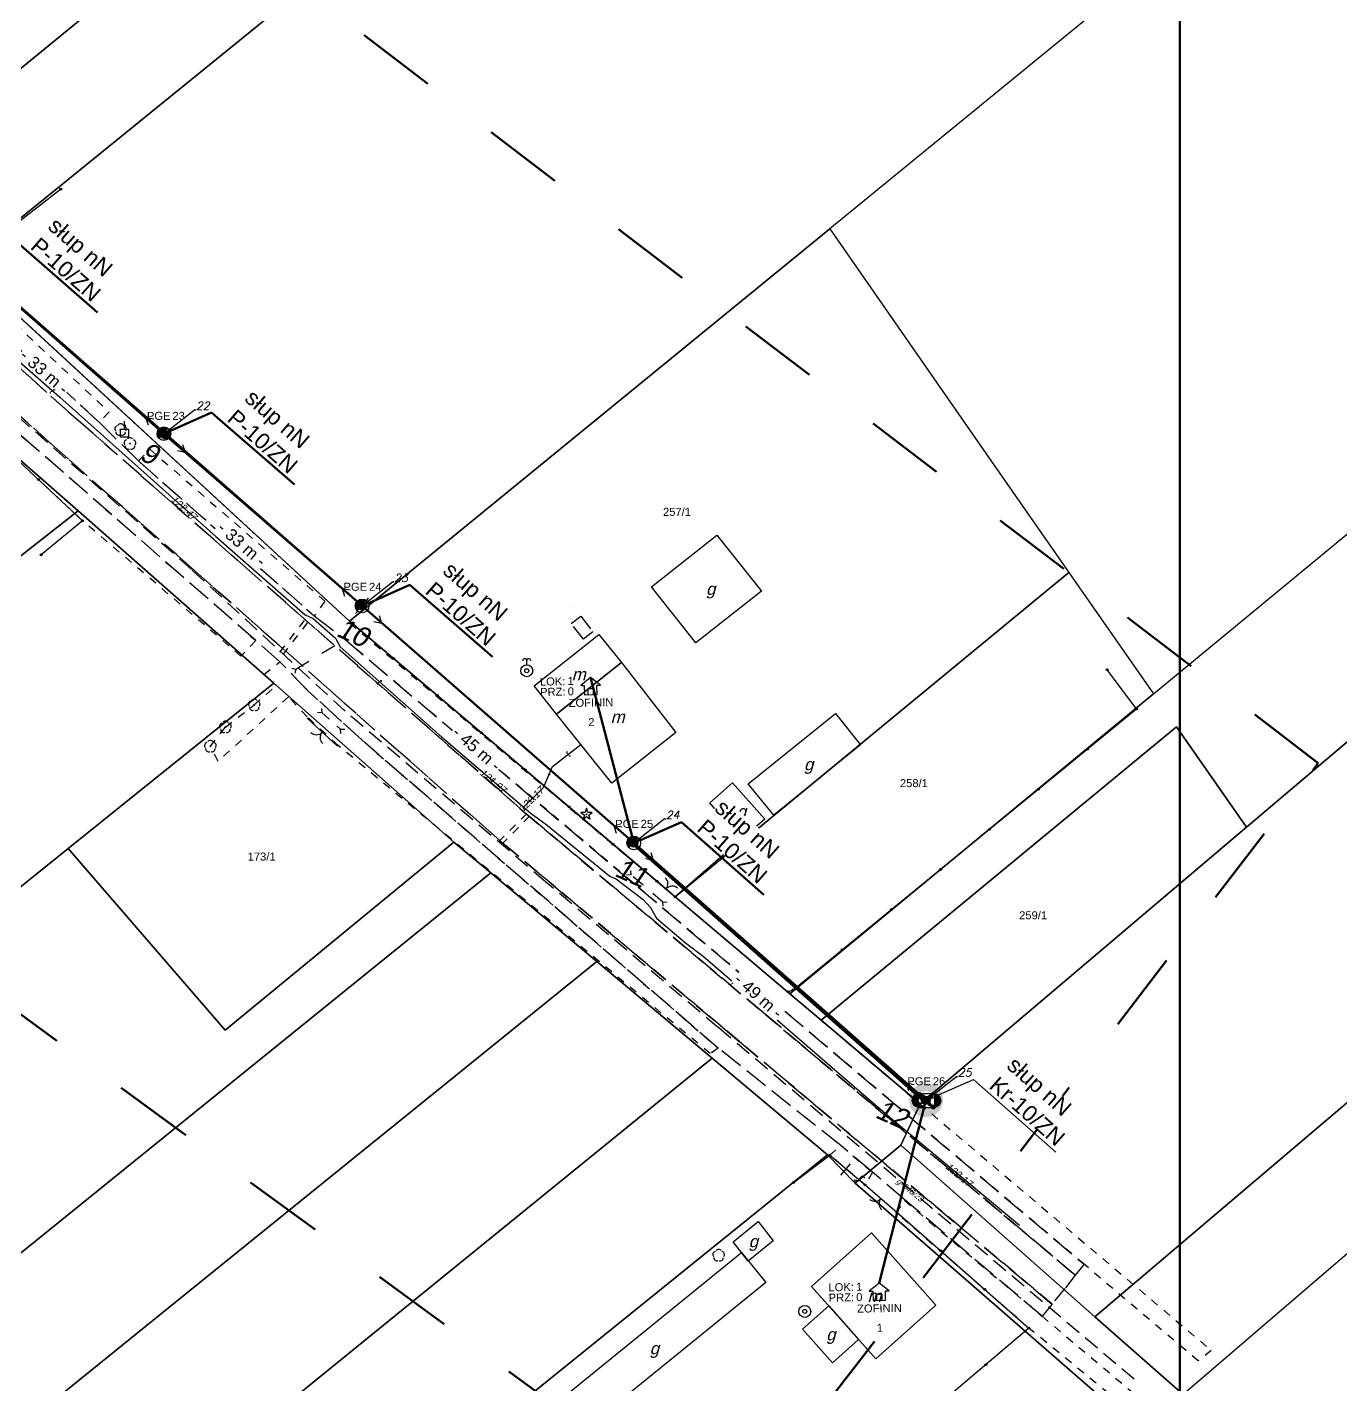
# Model space of a CAD drawing. Header units: metres. Extents: x 7542702 to 7555152, y 5804026 to 5815503.
# Drawn here: x 7544971.3 to 7545135.4, y 5808439 to 5808608.7 of the extents above; entities that cross this region are included whole.
import ezdxf
from ezdxf import colors
from ezdxf.entities.mleader import LeaderData, LeaderLine
from ezdxf.enums import TextEntityAlignment as Align
from ezdxf.math import Vec2, Vec3

# ---------------------------------------------------------------- set-up
doc = ezdxf.new("R2010")
doc.units = ezdxf.units.M
for name, pattern in [('4001', [0]), ('4002', [2, 1, -1]), ('4003', [3, 2, -1]), ('4004', [4, 3, -1])]:
    doc.linetypes.add(name, pattern=pattern)
doc.layers.add('!tele', color=30, linetype='Continuous', lineweight=50, plot=False)
for name, color, linetype, lineweight in [('!trafo', 6, '4002', 50), ('_KABEL_ABONENCKI_NAPOWIETRZNY', 104, 'Continuous', 50), ('_MUFA', 202, 'Continuous', 30), ('_numery slupow etap 4 cz. 2', 7, 'Continuous', 40), ('_PA_OPCJONALNE', 1, 'Continuous', 30), ('_SIEC_NAPOWIETRZNA', 5, 'Continuous', 50), ('_SLUP_DZIERZAWIONY_ENERGETYCZNY', 1, 'Continuous', 30)]:
    doc.layers.add(name, color=color, linetype=linetype, lineweight=lineweight)
for name, color, linetype in [('_MM mufy', 3, 'Continuous'), ('_MM opisy', 7, 'Continuous'), ('_MM slupy', 5, 'Continuous'), ('Budynki', 7, 'Continuous'), ('Cmentarze_i_pomniki', 184, 'Continuous'), ('Drogi', 135, 'Continuous'), ('Dzialki', 165, 'Continuous'), ('Elementy_budynkow', 7, 'Continuous'), ('Ewidencja_drog', 135, 'Continuous'), ('Linie_napowietrzne', 184, 'Continuous'), ('makro-numeracja-punktow', 7, 'Continuous'), ('Ogrodzenia', 184, 'Continuous'), ('Projekty', 252, 'Continuous'), ('Roslinnosc', 104, 'Continuous'), ('Uz_Specjalne', 7, 'Continuous'), ('Uz_Telekomunikacja', 252, 'Continuous'), ('Wody', 184, 'Continuous')]:
    doc.layers.add(name, color=color, linetype=linetype)
doc.layers.add('DIM', color=7, linetype='Continuous', plot=False)
doc.layers.get('_MUFA').off()
doc.styles.add('DYN_DIM', font='arial.ttf')
doc.styles.add('GeodText', font='romans.shx', dxfattribs={"oblique": 14.323945})
doc.styles.get("Standard").update_dxf_attribs({"font": 'arial.ttf'})
doc.dimstyles.new('opis linie', dxfattribs={"dimtxt": 1.5, "dimasz": 0.18, "dimexe": 0.18, "dimexo": 0.0625, "dimgap": 2.5, "dimtad": 4, "dimdec": 0, "dimzin": 0, "dimdsep": 46, "dimtxsty": 'Standard', "dimcen": 0.09, "dimse1": 1, "dimse2": 1, "dimsd1": 1, "dimsd2": 1, "dimclrt": 256, "dimadec": 0, "dimazin": 0, "dimtfac": 1, "dimtdec": 0, "dimtofl": 0, "dimtmove": 0, "dimatfit": 3, "dimfxl": 1, "dimtfill": 1, "dimtolj": 1, "dimtzin": 0, "dimarcsym": 0})
doc.dimstyles.get("Standard").update_dxf_attribs({"dimtxt": 0.18, "dimasz": 0.18, "dimexe": 0.18, "dimexo": 0.0625, "dimgap": 0.09, "dimtad": 0, "dimtih": 1, "dimtoh": 1, "dimdec": 4, "dimzin": 0, "dimdsep": 46, "dimtxsty": 'Standard', "dimcen": 0.09, "dimadec": 0, "dimazin": 0, "dimtfac": 1, "dimtdec": 4, "dimtofl": 0, "dimtmove": 0, "dimatfit": 3, "dimfxl": 1, "dimtolj": 1, "dimtzin": 0, "dimarcsym": 0})

# ---------------------------------------------------------------- blocks, each defined once
blk = doc.blocks.new('2283')
at = {"layer": 'Ogrodzenia', "color": 184, "linetype": 'Continuous'}
blk.add_line((0, 0), (0, 1), dxfattribs=at)
blk = doc.blocks.new('1283')
at = {"layer": 'Ogrodzenia', "color": 184, "linetype": 'Continuous'}
for centre, start, end in [((0, 2), 270, 0), ((0, -2), 0, 90)]:
    blk.add_arc(centre, 2, start, end, dxfattribs=at)
blk = doc.blocks.new('1281')
at = {"layer": 'Ogrodzenia', "color": 184, "linetype": 'Continuous'}
for radius in [0.24, 0.16, 0.08]:
    blk.add_circle((0, 0), radius, dxfattribs=at)
blk = doc.blocks.new('2554')
at = {"layer": 'Drogi', "color": 8, "linetype": '4002'}
blk.add_line((0, 0), (0, 1), dxfattribs=at)
blk = doc.blocks.new('1554')
at = {"layer": 'Drogi', "color": 8, "linetype": 'Continuous'}
for p, q in [((-0.75, -0.75), (0, 0)), ((0, 0), (0.75, -0.75))]:
    blk.add_line(p, q, dxfattribs=at)
blk = doc.blocks.new('1652')
at = {"layer": 'Wody', "color": 184, "linetype": 'Continuous'}
blk.add_line((0, 1.5), (0, 2.5), dxfattribs=at)
for radius in [1.5, 0.5]:
    blk.add_circle((0, 0), radius, dxfattribs=at)
for centre in [(-0.5, 2.5), (0.5, 2.5)]:
    blk.add_arc(centre, 0.5, 0, 180, dxfattribs=at)
blk = doc.blocks.new('1422')
at = {"layer": 'Roslinnosc', "color": 104, "linetype": 'Continuous'}
blk.add_circle((0, 0), 0.1, dxfattribs=at)
for centre, start, end in [((-0.71, 0.23), 102.5, 221.75), ((0, 0.75), 30.19, 149.77), ((0.71, 0.23), 318.3, 77.49), ((-0.44, -0.61), 174.33, 293.45), ((0.44, -0.61), 246.24, 5.74)]:
    blk.add_arc(centre, 0.75, start, end, dxfattribs=at)
blk = doc.blocks.new('1374')
at = {"layer": 'Cmentarze_i_pomniki', "color": 184, "linetype": 'Continuous'}
for p, q in [((-1, 1), (1, 1)), ((-1, -1), (-1, 1)), ((-0.3, 2), (0.3, 2)), ((0, 1), (0, 3)), ((1, 1), (1, -1)), ((1, -1), (-1, -1))]:
    blk.add_line(p, q, dxfattribs=at)
blk = doc.blocks.new('1412')
at = {"layer": 'Roslinnosc', "color": 104, "linetype": 'Continuous'}
for p, q in [((-0.33, 0.47), (-1.43, 0.47)), ((-1.43, 0.47), (-0.55, -0.17)), ((0, 1.5), (-0.33, 0.47)), ((0.33, 0.47), (0, 1.5)), ((1.43, 0.47), (0.33, 0.47)), ((0.55, -0.17), (1.43, 0.47)), ((-0.55, -0.17), (-0.88, -1.21)), ((-0.88, -1.21), (0, -0.57)), ((0, -0.57), (0.88, -1.21)), ((0.88, -1.21), (0.55, -0.17))]:
    blk.add_line(p, q, dxfattribs=at)
blk.add_circle((0, 0), 0.1, dxfattribs=at)
blk = doc.blocks.new('1651')
at = {"layer": 'Wody', "color": 184, "linetype": 'Continuous'}
for radius in [1.5, 0.5]:
    blk.add_circle((0, 0), radius, dxfattribs=at)
blk = doc.blocks.new('1363')
at = {"layer": 'Linie_napowietrzne', "color": 184, "linetype": 'Continuous'}
for p, q in [((-1.5, 0), (-2.5, 0)), ((0, 1.5), (0, 2.5)), ((1.5, 0), (2.5, 0)), ((0, -1.5), (0, -2.5))]:
    blk.add_line(p, q, dxfattribs=at)
blk.add_circle((0, 0), 0.5, dxfattribs=at)
blk = doc.blocks.new('1389')
at = {"layer": 'Projekty', "color": 1, "linetype": 'Continuous'}
blk.add_circle((0, 0), 0.3, dxfattribs=at)
blk = doc.blocks.new('1423')
at = {"layer": 'Roslinnosc', "color": 104, "linetype": 'Continuous'}
for centre, start, end in [((-0.71, 0.23), 102.5, 221.75), ((0, 0.75), 30.19, 149.77), ((0.71, 0.23), 318.3, 77.49), ((-0.44, -0.61), 174.33, 293.45), ((0.44, -0.61), 246.24, 5.74)]:
    blk.add_arc(centre, 0.75, start, end, dxfattribs=at)
blk = doc.blocks.new('1361')
at = {"layer": 'Linie_napowietrzne', "color": 184, "linetype": 'Continuous'}
blk.add_circle((0, 0), 0.5, dxfattribs=at)
blk = doc.blocks.new('2361')
at = {"layer": 'Linie_napowietrzne', "color": 184, "linetype": 'Continuous'}
for p, q in [((0, 0.66), (0, 1)), ((0, 0.33), (0, 0.6)), ((0, 0), (0, 0.3))]:
    blk.add_line(p, q, dxfattribs=at)
blk = doc.blocks.new('1366')
at = {"layer": 'Linie_napowietrzne', "color": 184, "linetype": 'Continuous'}
for p, q in [((0, 1), (0, 11)), ((-1, 4.8), (0, 6.5)), ((1, 4.8), (0, 6.5))]:
    blk.add_line(p, q, dxfattribs=at)
blk = doc.blocks.new('1756')
at = {"layer": 'Uz_Telekomunikacja', "color": 220, "linetype": 'Continuous'}
for radius in [0.16, 0.08]:
    blk.add_circle((0, 0), radius, dxfattribs=at)
blk = doc.blocks.new('ADRES')
for points in [[(0.79, -2.15), (0.79, -2.15), (0.79, -0.99), (1.24, -0.99), (0, 0), (-1.24, -0.99), (-0.79, -0.99), (-0.79, -2.15), (0.79, -2.15), (0.79, -2.15)], [(-0.31, -2.15), (-0.31, -1.4), (0.31, -1.4), (0.31, -2.15)]]:
    blk.add_lwpolyline(points)
at = {"color": 212, "insert": (-3.15, -0.43), "char_height": 1, "width": 1e-16, "attachment_point": 6}
blk.add_mtext('LOK:  ', dxfattribs=at)
at = {"color": 4, "insert": (-3.15, -1.72), "char_height": 1, "width": 1e-16, "attachment_point": 6}
blk.add_mtext('PRZ: ', dxfattribs=at)
at = {"color": 7}
for tag, flags, p in [('ID_OBSZARU', 13, (29.07, 23.06)), ('WOJEWODZTWO', 13, (23.29, 19.95)), ('POWIAT', 13, (29.07, 18.51)), ('GMINA', 13, (29.07, 16.8)), ('TERC', 13, (29.07, 15.22)), ('SIMC', 13, (29.07, 13.42)), ('ULIC', 13, (29.07, 11.76)), ('SZEROKOSC_GEOGRAFICZNA', 13, (18.71, 10.18)), ('DLUGOSC_GEOGRAFICZNA', 13, (29.07, 8.25)), ('KATEGORIA_STAWKI_JEDNOSTKOWEJ_100', 13, (29.07, 4.77)), ('KWOTA_STAWKI_JEDNOSTKOWEJ_100', 13, (29.07, 2.89)), ('DOFINANSOWANIE_95', 13, (29.07, 0.87)), ('MIEJSCOWOSC', 12, (0, -3.65)), ('NR_PORZADKOWY', 12, (0, -6.09)), ('ULICA', 12, (0, -4.88))]:
    blk.add_attdef(tag, text='', height=1, dxfattribs=dict(at, flags=flags)).set_placement(p, align=Align.CENTER)
at = {"color": 1}
for tag, flags, p in [('ID_PA', 5, (29.07, 21.57)), ('RODZAJ_OBIEKTU', 5, (29.07, 6.63)), ('ZAPAS', 13, (29.07, -2.62))]:
    blk.add_attdef(tag, text='', height=1, dxfattribs=dict(at, flags=flags)).set_placement(p, align=Align.CENTER)
at = {"color": 212, "flags": 12}
blk.add_attdef('LICZBA_LOKALI', text='', height=1, dxfattribs=at).set_placement((-2.88, -0.43), align=Align.MIDDLE_LEFT)
at = {"color": 150, "flags": 12}
for tag, p in [('MUFA', (1.78, -0.93)), ('NUMER_WLOKNA', (1.86, -2.2))]:
    blk.add_attdef(tag, p, '', height=1, dxfattribs=at)
at = {"color": 7, "style": 'DYN_DIM', "flags": 13}
blk.add_attdef('ODC_FUNKCJONALNY', text='', height=1, dxfattribs=at).set_placement((29.07, -1.01), align=Align.CENTER)
at = {"color": 4, "flags": 12}
blk.add_attdef('LICZBA_SED_W_DANYM_PA', text='', height=1, dxfattribs=at).set_placement((-2.88, -1.72), align=Align.MIDDLE_LEFT)
blk = doc.blocks.new('SLUP_DZIERZAWIONY')
h = blk.add_hatch(color=256)
h.dxf.hatch_style = 1
h.paths.add_polyline_path([(0.53, 0, 1), (-0.53, 0, 1)])
at = {"lineweight": 30}
blk.add_circle((0, 0), 0.527, dxfattribs=at)
at = {"color": 7, "style": 'DYN_DIM', "flags": 13}
blk.add_attdef('ODC_FUNKCJONALNY', text='', height=1, dxfattribs=at).set_placement((0.36, 3.33), align=Align.CENTER)
at = {"color": 7, "flags": 12}
blk.add_attdef('WLASCICIEL', text='', height=1, dxfattribs=at).set_placement((0.63, 1.89), align=Align.RIGHT)
blk.add_attdef('SLUP_NUMER', (0.87, 1.89), '', height=1, dxfattribs=at)
blk.add_attdef('TYP', text='', height=1, dxfattribs=at).set_placement((0, -2.82), align=Align.CENTER)
blk = doc.blocks.new('MUFA_II')
at = {"layer": '_MM mufy'}
h = blk.add_hatch(color=256, dxfattribs=at)
h.dxf.hatch_style = 1
h.paths.add_polyline_path([(2.15, 0.12, 1), (-2.1, -0.05, 1)])
h.paths.add_polyline_path([(-1.1, -0.01, -1), (1.15, 0.08, -1)], flags=16)
h.paths.add_polyline_path([(-0.83, 0, -1), (0.88, 0.07, -1)], flags=0)
blk = doc.blocks.new('ZN')
at = {"layer": '_MM slupy', "transparency": 33554687}
h = blk.add_hatch(color=256, dxfattribs=at)
h.dxf.hatch_style = 1
h.paths.add_polyline_path([(0, -0.86), (0, 0.86, 1)])
at = {"layer": '_MM slupy'}
blk.add_circle((0, 0), 0.857, dxfattribs=at)
blk = doc.blocks.new('R')
at = {"layer": '_MM slupy', "transparency": 33554687}
h = blk.add_hatch(color=256, dxfattribs=at)
h.dxf.hatch_style = 1
h.paths.add_polyline_path([(-0.93, -0.86), (-0.93, 0.86, 1)])
h = blk.add_hatch(color=256, dxfattribs=at)
h.dxf.hatch_style = 1
h.paths.add_polyline_path([(0.93, 0.86), (0.93, -0.86, 1)])
at = {"layer": '_MM slupy'}
for points in [[(-0.93, 0.86), (0.93, 0.86)], [(-0.93, -0.86), (0.93, -0.86)]]:
    blk.add_lwpolyline(points, dxfattribs=at)
for centre in [(-0.93, 0), (0.93, 0)]:
    blk.add_circle(centre, 0.857, dxfattribs=at)
blk = doc.blocks.new('*D290')
at = {"layer": 'Defpoints', "color": 0}
for p in [(7544963.76, 5808579.39), (7544987.87, 5808557.3), (7544988.36, 5808557.86)]:
    blk.add_point(p, dxfattribs=at)
at = {"layer": 'DIM', "insert": (7544973.42, 5808565.6), "char_height": 1.5, "attachment_point": 5, "rotation": 318.8225, "bg_fill": 3, "box_fill_scale": 1.1, "bg_fill_color": 9, "bg_fill_true_color": 13158600, "bg_fill_transparency": 0}
blk.add_mtext('\\A1;- 33 m -', dxfattribs=at)
blk = doc.blocks.new('*D291')
at = {"layer": 'Defpoints', "color": 0}
for p in [(7544988.36, 5808557.86), (7545012.63, 5808535.76), (7545013.12, 5808536.33)]:
    blk.add_point(p, dxfattribs=at)
at = {"layer": 'DIM', "insert": (7544998.11, 5808544.07), "char_height": 1.5, "attachment_point": 5, "rotation": 318.9833, "bg_fill": 3, "box_fill_scale": 1.1, "bg_fill_color": 9, "bg_fill_true_color": 13158600, "bg_fill_transparency": 0}
blk.add_mtext('\\A1;- 33 m -', dxfattribs=at)
blk = doc.blocks.new('*D292')
at = {"layer": 'Defpoints', "color": 0}
for p in [(7545013.12, 5808536.33), (7545046.58, 5808506.13), (7545047.07, 5808506.7)]:
    blk.add_point(p, dxfattribs=at)
at = {"layer": 'DIM', "insert": (7545027.46, 5808518.49), "char_height": 1.5, "attachment_point": 5, "rotation": 318.887, "bg_fill": 3, "box_fill_scale": 1.1, "bg_fill_color": 9, "bg_fill_true_color": 13158600, "bg_fill_transparency": 0}
blk.add_mtext('\\A1;- 45 m -', dxfattribs=at)
blk = doc.blocks.new('*D293')
at = {"layer": 'Defpoints', "color": 0}
for p in [(7545047.07, 5808506.7), (7545083.08, 5808473.96), (7545083.58, 5808474.52)]:
    blk.add_point(p, dxfattribs=at)
at = {"layer": 'DIM', "insert": (7545062.67, 5808487.6), "char_height": 1.5, "attachment_point": 5, "rotation": 318.607, "bg_fill": 3, "box_fill_scale": 1.1, "bg_fill_color": 9, "bg_fill_true_color": 13158600, "bg_fill_transparency": 0}
blk.add_mtext('\\A1;- 49 m -', dxfattribs=at)
blk = doc.blocks.new('q')
at = {"layer": '_MM slupy'}
blk.add_blockref('ZN', (0, 0), dxfattribs=at)
at = {"layer": '_MM opisy'}
ml = blk.add_multileader_mtext('Standard', dxfattribs=at)
ml.set_content('\\pxql;słup nN\\PP-10/ZN', color=256)
ml.set_leader_properties()
ml.build(insert=Vec2(0, 0))
ml.multileader.update_dxf_attribs({"has_text_frame": 1, "text_left_attachment_type": 5, "text_right_attachment_type": 5, "dogleg_length": 1, "arrow_head_size": 1})
ctx = ml.context
ctx.base_point, ctx.char_height, ctx.arrow_head_size, ctx.landing_gap_size, ctx.plane_origin = Vec3(3.75, 5.9), 2, 1, 1, Vec3(1.72, -1.42)
ctx.left_attachment, ctx.right_attachment = 5, 5
notes = []
notes.append((ctx, [(0, (1, 1, 0), (2.75, 5.9), (1, 0), 1, [(0, [(0, 0), (2.75, 5.9)], 0, [])])]))
ctx.mtext.insert, ctx.mtext.flow_direction = Vec3(4.75, 11.7), 5
ctx.mtext.has_bg_fill, ctx.mtext.bg_color, ctx.mtext.bg_scale_factor, ctx.mtext.bg_transparency, ctx.mtext.use_window_bg_color = 1, -1023410175, 1, 0, 1
for ctx, leaders in notes:
    for number, flags, end, landing, length, lines in leaders:
        leader = LeaderData()
        leader.index, (leader.has_last_leader_line, leader.has_dogleg_vector, leader.attachment_direction) = number, flags
        leader.last_leader_point, leader.dogleg_vector, leader.dogleg_length = Vec3(end), Vec3(landing), length
        for number, points, colour, breaks in lines:
            line = LeaderLine()
            line.index, line.vertices, line.color, line.breaks = number, Vec3.list(points), colors.encode_raw_color(colour), breaks
            leader.lines.append(line)
        ctx.leaders.append(leader)

msp = doc.modelspace()

# ---------------------------------------------------------------- linework, layer by layer
at = {"layer": '!tele'}
msp.add_lwpolyline([(7544963.76, 5808579.39), (7544988.36, 5808557.86), (7545013.12, 5808536.33), (7545047.07, 5808506.7), (7545083.58, 5808474.52)], dxfattribs=at)
at = {"layer": '!trafo', "ltscale": 10}
msp.add_lwpolyline([(7544322.76, 5809134.51), (7544224.4, 5809031.13), (7545058.88, 5808420.59), (7545132.63, 5808516.69)], close=True, dxfattribs=at)
at = {"layer": '_KABEL_ABONENCKI_NAPOWIETRZNY'}
for points in [[(7545041.67, 5808527.4), (7545047.07, 5808506.7), (7545047.22, 5808506.33), (7545083.21, 5808474.53), (7545083.58, 5808474.52)], [(7545077.73, 5808451.69), (7545083.58, 5808474.52)]]:
    msp.add_lwpolyline(points, dxfattribs=at)
at = {"layer": '_SIEC_NAPOWIETRZNA', "elevation": 122.55}
msp.add_lwpolyline([(7545084.52, 5808473.71), (7545047.07, 5808506.7), (7545013.12, 5808536.33), (7544963.99, 5808579.29), (7544930.91, 5808608.51)], dxfattribs=at)
at = {"layer": 'Budynki', "color": 7, "linetype": 'Continuous'}
msp.add_line((7545039.15, 5808536.08), (7545039.15, 5808536.08), dxfattribs=at)
at = {"layer": 'Budynki', "color": 7, "linetype": '4001'}
for points in [[(7545057.45, 5808545.19, 0), (7545063.03, 5808538.18, 0), (7545054.84, 5808531.72, 0), (7545049.29, 5808538.73, 0), (7545057.45, 5808545.19, 0)], [(7545045.56, 5808529.25, 0), (7545037.44, 5808522.82, 0), (7545034.64, 5808526.34, 0), (7545042.72, 5808532.74, 0), (7545045.56, 5808529.25, 0)], [(7545037.44, 5808522.82, 0), (7545044.38, 5808528.33, 0), (7545045.56, 5808529.25, 0), (7545052.35, 5808520.49, 0), (7545044.32, 5808514.17, 0), (7545037.44, 5808522.82, 0)], [(7545072.27, 5808522.87, 0), (7545075.41, 5808518.98, 0), (7545064.58, 5808510.19, 0), (7545061.39, 5808514.08, 0), (7545072.27, 5808522.87, 0)], [(7545056.57, 5808511.73, 0), (7545059.43, 5808514.21, 0), (7545063.45, 5808509.69, 0), (7545060.45, 5808507.09, 0), (7545056.57, 5808511.73, 0)], [(7545060.52, 5808455.49, 0), (7545059.48, 5808456.84, 0), (7545062.63, 5808459.39, 0), (7545064.51, 5808456.97, 0), (7545061.38, 5808454.43, 0), (7545060.52, 5808455.49, 0)], [(7545077.34, 5808442.23, 122.99), (7545069.28, 5808451.25, 122.88), (7545076.78, 5808457.95, 122.9), (7545084.84, 5808448.93, 122.99), (7545077.34, 5808442.23, 122.99)], [(7545063.57, 5808451.74, 0), (7545038.71, 5808431.56, 0), (7545035.67, 5808435.31, 0), (7545060.52, 5808455.49, 0), (7545063.57, 5808451.74, 0)], [(7545071.45, 5808448.83, 122.96), (7545075.18, 5808444.64, 122.99), (7545071.92, 5808441.73, 123.18), (7545068.18, 5808445.92, 122.96), (7545071.45, 5808448.83, 122.96)]]:
    msp.add_polyline3d(points, dxfattribs=at)
at = {"layer": 'Drogi', "color": 8, "linetype": '4003'}
for p, q in [((7544945.46, 5808588.4), (7544976.46, 5808560.56, 123.43)), ((7544973.53, 5808557.24, 123.43), (7544942.75, 5808584.77)), ((7544976.46, 5808560.56, 123.43), (7545033.63, 5808510.35, 122.95)), ((7545030.38, 5808506.97, 122.94), (7544973.53, 5808557.24, 123.43)), ((7545033.63, 5808510.35, 122.95), (7545063.49, 5808485.28, 122.99)), ((7545060.29, 5808481.87, 122.99), (7545030.38, 5808506.97, 122.94)), ((7545063.49, 5808485.28, 122.99), (7545102.26, 5808452.68, 123.08)), ((7545099.35, 5808449.06, 123.14), (7545060.29, 5808481.87, 122.99)), ((7545102.26, 5808452.68, 123.08), (7545100.93, 5808451, 123.14)), ((7545100.93, 5808451, 123.14), (7545099.35, 5808449.06, 123.14))]:
    msp.add_line(p, q, dxfattribs=at)
at = {"layer": 'Dzialki'}
for p, q in [((7545310.43, 5808882), (7544952.49, 5808588.81)), ((7544952.49, 5808588.81), (7545310.43, 5808882)), ((7545323.13, 5808871.1), (7544963.21, 5808578.94)), ((7544963.21, 5808578.94), (7545323.13, 5808871.1)), ((7545370.75, 5808828.06), (7545071.56, 5808583.47)), ((7545112.03, 5808525.35), (7545422.78, 5808781.97)), ((7545469.48, 5808741.78), (7545115.74, 5808437.74)), ((7545123.64, 5808508.68), (7545296.5, 5808655.26)), ((7545296.5, 5808655.26), (7545123.64, 5808508.68)), ((7545071.56, 5808583.47), (7545011.56, 5808534.41)), ((7545011.56, 5808534.41), (7545071.56, 5808583.47)), ((7545071.56, 5808583.47), (7545091.8, 5808554.4)), ((7545011.56, 5808534.41), (7544963.21, 5808578.94)), ((7544963.21, 5808578.94), (7545011.56, 5808534.41)), ((7544952.51, 5808570.27), (7544977.62, 5808548.2)), ((7544977.62, 5808548.2), (7544952.51, 5808570.27)), ((7545091.8, 5808554.4), (7545101.47, 5808540.51)), ((7544930.99, 5808511.75), (7544977.62, 5808548.2)), ((7544977.62, 5808548.2), (7544930.99, 5808511.75)), ((7544977.62, 5808548.2), (7545002.1, 5808526.69)), ((7545002.1, 5808526.69), (7544977.62, 5808548.2)), ((7545101.47, 5808540.51), (7545052.26, 5808499.98)), ((7545052.26, 5808499.98), (7545101.47, 5808540.51)), ((7545101.47, 5808540.51), (7545112.03, 5808525.35)), ((7545011.56, 5808534.41), (7545052.26, 5808499.98)), ((7545052.26, 5808499.98), (7545011.56, 5808534.41)), ((7545002.1, 5808526.69), (7544976.38, 5808505.99)), ((7544976.38, 5808505.99), (7545002.1, 5808526.69)), ((7545024.58, 5808506.82), (7545002.1, 5808526.69)), ((7545002.1, 5808526.69), (7545024.58, 5808506.82)), ((7545112.03, 5808525.35), (7545066.6, 5808487.85)), ((7545066.6, 5808487.85), (7545112.03, 5808525.35)), ((7545070.48, 5808484.57), (7545114.9, 5808521.23)), ((7545114.9, 5808521.23), (7545070.48, 5808484.57)), ((7545114.9, 5808521.23), (7545123.64, 5808508.68)), ((7545123.64, 5808508.68), (7545114.9, 5808521.23)), ((7545082.86, 5808474.09), (7545123.64, 5808508.68)), ((7545123.64, 5808508.68), (7545082.86, 5808474.09)), ((7545024.58, 5808506.82), (7544996.01, 5808483.3)), ((7544996.01, 5808483.3), (7545024.58, 5808506.82)), ((7545029.23, 5808502.95), (7545024.58, 5808506.82)), ((7545024.58, 5808506.82), (7545029.23, 5808502.95)), ((7544976.38, 5808505.99), (7544645.77, 5808239.92)), ((7544645.77, 5808239.92), (7544976.38, 5808505.99)), ((7544996.01, 5808483.3), (7544976.38, 5808505.99)), ((7544976.38, 5808505.99), (7544996.01, 5808483.3)), ((7545029.23, 5808502.95), (7544668.62, 5808211.45)), ((7544668.62, 5808211.45), (7545029.23, 5808502.95)), ((7545042.45, 5808491.87), (7545029.23, 5808502.95)), ((7545029.23, 5808502.95), (7545042.45, 5808491.87)), ((7545052.26, 5808499.98), (7545066.6, 5808487.85)), ((7545066.6, 5808487.85), (7545052.26, 5808499.98)), ((7545042.45, 5808491.87), (7544679.17, 5808198.26)), ((7544679.17, 5808198.26), (7545042.45, 5808491.87)), ((7545056.88, 5808479.79), (7545042.45, 5808491.87)), ((7545042.45, 5808491.87), (7545056.88, 5808479.79)), ((7545066.6, 5808487.85), (7545070.48, 5808484.57)), ((7545070.48, 5808484.57), (7545066.6, 5808487.85)), ((7545070.48, 5808484.57), (7545082.86, 5808474.09)), ((7545082.86, 5808474.09), (7545070.48, 5808484.57)), ((7544691.44, 5808182.98), (7545056.88, 5808479.79)), ((7545056.88, 5808479.79), (7544691.44, 5808182.98)), ((7545071.29, 5808467.72), (7545056.88, 5808479.79)), ((7545056.88, 5808479.79), (7545071.29, 5808467.72)), ((7545104.72, 5808447.48), (7545140.04, 5808477.5)), ((7545140.04, 5808477.5), (7545104.72, 5808447.48)), ((7545080.45, 5808468.94), (7545082.86, 5808474.09)), ((7545082.86, 5808474.09), (7545080.45, 5808468.94)), ((7545074.76, 5808464.16), (7545080.45, 5808468.94)), ((7545080.45, 5808468.94), (7545074.76, 5808464.16)), ((7545080.45, 5808468.94), (7545104.72, 5808447.48)), ((7545104.72, 5808447.48), (7545080.45, 5808468.94)), ((7544982.97, 5808396.44), (7545071.29, 5808467.72)), ((7545071.29, 5808467.72), (7544982.97, 5808396.44)), ((7545071.29, 5808467.72), (7545074.76, 5808464.16)), ((7545074.76, 5808464.16), (7545071.29, 5808467.72)), ((7545108.5, 5808434.81), (7545074.76, 5808464.16)), ((7545074.76, 5808464.16), (7545108.5, 5808434.81)), ((7545115.74, 5808437.74), (7545104.72, 5808447.48)), ((7545104.72, 5808447.48), (7545115.74, 5808437.74))]:
    msp.add_line(p, q, dxfattribs=at)
at = {"layer": 'Elementy_budynkow', "color": 7, "linetype": '4003'}
msp.add_polyline3d([(7545039.25, 5808534.15, 0), (7545040.44, 5808535.07, 0), (7545041.96, 5808533.09, 0), (7545040.78, 5808532.17, 0), (7545039.25, 5808534.15, 0)], dxfattribs=at)
at = {"layer": 'Ewidencja_drog', "color": 8, "linetype": '4004'}
for points in [[(7544951.39, 5808585.82, 0), (7544980.26, 5808559.3, 0), (7544985.17, 5808554.45, 0), (7545007.15, 5808535.09, 0), (7545010.96, 5808532.17, 0), (7545103.35, 5808454.04, 123.08), (7545102.26, 5808452.68, 123.08), (7545063.49, 5808485.28, 122.99), (7545033.63, 5808510.35, 122.95), (7544976.46, 5808560.56, 123.43), (7544945.46, 5808588.4, 0)], [(7544942.75, 5808584.77, 0), (7544973.53, 5808557.24, 123.43), (7545030.38, 5808506.97, 122.94), (7545060.29, 5808481.87, 122.99), (7545099.35, 5808449.06, 123.14), (7545098.11, 5808447.54, 123.14), (7545080.98, 5808462.06, 0), (7545076.9, 5808465.54, 0), (7545072.94, 5808468.88, 0), (7545057.62, 5808481.05, 0), (7545013.51, 5808519.2, 0), (7545006.36, 5808525.73, 0), (7545002.85, 5808529.35, 0), (7544999.85, 5808531.99, 0), (7544963, 5808564.19, 0)]]:
    msp.add_polyline3d(points, dxfattribs=at)
at = {"layer": 'Ogrodzenia', "color": 184, "linetype": '4001'}
for p, q in [((7544962.48, 5808578.42), (7544975.45, 5808588.41)), ((7544961.64, 5808562.44), (7544978.19, 5808546.98)), ((7544978.19, 5808546.98), (7544973.02, 5808542.73)), ((7545049.97, 5808501.92), (7545011.56, 5808534.41)), ((7545109.92, 5808523.45), (7545106.24, 5808528.36)), ((7545067.01, 5808488.34), (7545109.92, 5808523.45)), ((7545060.45, 5808507.09), (7545052.26, 5808499.98)), ((7545052.26, 5808499.98), (7545049.97, 5808501.92)), ((7545066.39, 5808488.1), (7545067.01, 5808488.34)), ((7545067.03, 5808464.27), (7545071.57, 5808467.68)), ((7545071.57, 5808467.68), (7545075.98, 5808463.95)), ((7545079.94, 5808460.57), (7545096.45, 5808446.06)), ((7545096.45, 5808446.06), (7545085.72, 5808436.92))]:
    msp.add_line(p, q, dxfattribs=at)
at = {"layer": 'Projekty', "linetype": '4003'}
for p, q in [((7544991.81, 5808540.88), (7544959.04, 5808569.77)), ((7545011.01, 5808523.17), (7544991.81, 5808540.88)), ((7545036.1, 5808501.81), (7545011.01, 5808523.17)), ((7545057.67, 5808483.61), (7545036.1, 5808501.81)), ((7545109.61, 5808439.66), (7545057.67, 5808483.61)), ((7545074.11, 5808466.58), (7545072.9, 5808465.18)), ((7545075.29, 5808464.76), (7545075.62, 5808465.1)), ((7545075.82, 5808464.8), (7545075.94, 5808464.92))]:
    msp.add_line(p, q, dxfattribs=at)
at = {"layer": 'Uz_Specjalne', "color": 7, "linetype": '4002'}
for p, q in [((7545002.85, 5808530.57, 121.57), (7545006.36, 5808535.11, 121.47)), ((7545003.25, 5808530.27, 121.57), (7545006.76, 5808534.81, 121.47)), ((7545030.19, 5808506.83, 121.27), (7545033.87, 5808510.58, 121.37)), ((7545030.55, 5808506.49, 121.27), (7545034.23, 5808510.24, 121.37))]:
    msp.add_line(p, q, dxfattribs=at)
at = {"layer": 'Uz_Telekomunikacja', "linetype": '4001'}
for p, q in [((7544968.28, 5808568.64, 122.68), (7544975.36, 5808562.43, 122.74)), ((7544975.36, 5808562.43, 122.74), (7544994.85, 5808545.01, 122.47)), ((7544994.85, 5808545.01, 122.47), (7545005.99, 5808535.21, 122.04)), ((7545005.99, 5808535.21, 122.04), (7545007, 5808534.74, 121.99)), ((7545007, 5808534.74, 121.99), (7545009.79, 5808532.29, 121.99)), ((7545009.79, 5808532.29, 121.99), (7545010.4, 5808531.21, 122.05)), ((7545010.4, 5808531.21, 122.05), (7545023.03, 5808519.96, 122.14)), ((7545023.03, 5808519.96, 122.14), (7545034.24, 5808510.38, 122.1)), ((7545036.94, 5808516.25, 121.97), (7545040.46, 5808519.02, 122.67)), ((7545035.78, 5808513.65, 122.17), (7545036.94, 5808516.25, 121.97)), ((7545033.29, 5808511.19, 122.17), (7545035.78, 5808513.65, 122.17)), ((7545034.24, 5808510.38, 122.1), (7545036.1, 5808509.07, 121.97)), ((7545036.1, 5808509.07, 121.97), (7545044.1, 5808502.57, 122.11)), ((7545044.1, 5808502.57, 122.11), (7545044.91, 5808502.19, 122.02)), ((7545044.91, 5808502.19, 122.02), (7545048.26, 5808499.62, 121.9)), ((7545048.26, 5808499.62, 121.9), (7545049.16, 5808498.64, 121.92)), ((7545049.16, 5808498.64, 121.92), (7545049.92, 5808497.29, 121.83)), ((7545049.92, 5808497.29, 121.83), (7545053.54, 5808494.22, 122.06)), ((7545053.54, 5808494.22, 122.06), (7545055.75, 5808492.54, 122.08)), ((7545055.75, 5808492.54, 122.08), (7545063.83, 5808485.58, 122.1)), ((7545063.83, 5808485.58, 122.1), (7545074.61, 5808476.26, 122.16)), ((7545074.61, 5808476.26, 122.16), (7545079.12, 5808472.39, 122.21)), ((7545079.12, 5808472.39, 122.21), (7545095.27, 5808458.92, 122.24))]:
    msp.add_line(p, q, dxfattribs=at)
at = {"layer": 'Wody', "color": 184, "linetype": '4002'}
for points in [[(7544952.07, 5808587.9, 0), (7544962.48, 5808578.42, 0), (7544981.48, 5808560.57, 0), (7544980.26, 5808559.3, 0), (7544951.39, 5808585.82, 0), (7544952.07, 5808587.9, 0)], [(7544954.66, 5808571.74, 0), (7544959.84, 5808566.96, 0), (7544963, 5808564.19, 0), (7544999.85, 5808531.99, 0), (7544997.98, 5808530.06, 0), (7544978.19, 5808546.98, 0), (7544961.64, 5808562.44, 0), (7544958.34, 5808565.22, 0), (7544952.73, 5808570.1, 0), (7544954.66, 5808571.74, 0)], [(7544986.6, 5808555.92, 0), (7545008.47, 5808536.92, 0), (7545007.15, 5808535.09, 0), (7544985.17, 5808554.45, 0), (7544986.6, 5808555.92, 0)], [(7545011.59, 5808534.17, 0), (7545052.26, 5808499.98, 0), (7545119.25, 5808443.26, 0), (7545117.63, 5808441.96, 0), (7545103.35, 5808454.04, 123.08), (7545010.96, 5808532.17, 0), (7545011.59, 5808534.17, 0)], [(7544994.16, 5808518.78, 0), (7544996.04, 5808521.19, 0), (7544999.64, 5808523.95, 0), (7545002.37, 5808526.37, 0), (7545000.85, 5808527.75, 0), (7545002.85, 5808529.35, 0), (7545006.36, 5808525.73, 0), (7545013.51, 5808519.2, 0), (7545057.62, 5808481.05, 0), (7545056.64, 5808480.38, 0), (7545010.08, 5808518.92, 0), (7545006.25, 5808522.48, 0), (7545003.92, 5808524.98, 0), (7544995.12, 5808516.89, 0), (7544994.16, 5808518.78, 0)], [(7545075.98, 5808463.95, 0), (7545071.57, 5808467.68, 0), (7545072.94, 5808468.88, 0), (7545076.9, 5808465.54, 0), (7545075.98, 5808463.95, 0)], [(7545109.51, 5808435.36, 0), (7545096.45, 5808446.06, 0), (7545079.87, 5808460.5, 0), (7545080.91, 5808461.99, 0), (7545098.11, 5808447.54, 123.14), (7545110.86, 5808436.82, 0), (7545109.51, 5808435.36, 0)]]:
    msp.add_polyline3d(points, dxfattribs=at)

# ---------------------------------------------------------------- block references
at = {"layer": '_MUFA'}
msp.add_blockref('MUFA_II', (7545083.58, 5808474.52), dxfattribs=at)
at = {"layer": '_PA_OPCJONALNE'}
ref = msp.add_blockref('ADRES', (7545041.67, 5808527.4), dxfattribs=dict(at, rotation=1))
ref.add_attrib('MIEJSCOWOSC', 'ZOFININ', dxfattribs={"layer": '0', "color": 7, "height": 1, "rotation": 1, "flags": 12}).set_placement((7545041.74, 5808523.75), align=Align.CENTER)
ref.add_attrib('NR_PORZADKOWY', '2', dxfattribs={"layer": '0', "color": 7, "height": 1, "rotation": 1, "flags": 12}).set_placement((7545041.78, 5808521.31), align=Align.CENTER)
ref.add_attrib('LICZBA_LOKALI', '1', (7545038.81, 5808526.44), dxfattribs={"layer": '0', "color": 212, "height": 1, "rotation": 1, "flags": 12})
ref.add_attrib('LICZBA_SED_W_DANYM_PA', '0', (7545038.83, 5808525.15), dxfattribs={"layer": '0', "color": 4, "height": 1, "rotation": 1, "flags": 12})
ref = msp.add_blockref('ADRES', (7545077.73, 5808451.69), dxfattribs=dict(at, rotation=1))
ref.add_attrib('MIEJSCOWOSC', 'ZOFININ', dxfattribs={"layer": '0', "color": 7, "height": 1, "rotation": 1, "flags": 12}).set_placement((7545077.79, 5808448.04), align=Align.CENTER)
ref.add_attrib('NR_PORZADKOWY', '1', dxfattribs={"layer": '0', "color": 7, "height": 1, "rotation": 1, "flags": 12}).set_placement((7545077.84, 5808445.6), align=Align.CENTER)
ref.add_attrib('LICZBA_LOKALI', '1', (7545074.86, 5808450.73), dxfattribs={"layer": '0', "color": 212, "height": 1, "rotation": 1, "flags": 12})
ref.add_attrib('LICZBA_SED_W_DANYM_PA', '0', (7545074.88, 5808449.44), dxfattribs={"layer": '0', "color": 4, "height": 1, "rotation": 1, "flags": 12})
at = {"layer": '_SLUP_DZIERZAWIONY_ENERGETYCZNY'}
for p, values in [((7544988.55, 5808557.7), {'WLASCICIEL': 'PGE', 'SLUP_NUMER': '23'}), ((7545013.12, 5808536.33), {'WLASCICIEL': 'PGE', 'SLUP_NUMER': '24'}), ((7545047.07, 5808506.7), {'WLASCICIEL': 'PGE', 'SLUP_NUMER': '25'}), ((7545083.58, 5808474.52), {'WLASCICIEL': 'PGE', 'SLUP_NUMER': '26'})]:
    msp.add_blockref('SLUP_DZIERZAWIONY', p, dxfattribs=at).add_auto_attribs(values)
at = {"layer": 'Cmentarze_i_pomniki', "color": 184, "xscale": 0.5, "yscale": 0.5, "zscale": 0.5}
msp.add_blockref('1374', (7544983.43, 5808557.94), dxfattribs=at)
at = {"layer": 'Drogi', "color": 8, "xscale": 0.5}
for p, yscale, rotation in [((7545004.86, 5808528.43), 7.15525, 301.513076), ((7545008.09, 5808522.99), 3.130815, 228.3664609999998), ((7545050.71, 5808499.32), 5.249762, 49.63546300000002)]:
    msp.add_blockref('2554', p, dxfattribs=dict(at, yscale=yscale, rotation=rotation))
at = {"layer": 'Drogi', "color": 8, "xscale": 0.5, "yscale": 0.5, "zscale": 0.5}
for p, rotation in [((7545010.96, 5808532.17), 121.513076), ((7545004.86, 5808528.43), 301.513076), ((7545008.09, 5808522.99), 228.3664609999998), ((7545010.43, 5808520.91), 48.36646100000002), ((7545046.71, 5808502.72), 229.635463), ((7545050.71, 5808499.32), 49.63546300000002)]:
    msp.add_blockref('1554', p, dxfattribs=dict(at, rotation=rotation))
at = {"layer": 'Linie_napowietrzne', "color": 184, "xscale": 0.5, "yscale": 0.5, "zscale": 0.5}
for name, p, rotation in [('1366', (7544988.55, 5808557.7), 48.68221299999999), ('1366', (7544988.55, 5808557.7), 48.68221299999999), ('1361', (7544988.55, 5808557.7), 48.98456299999998), ('1361', (7544988.55, 5808557.7), 48.68221299999999), ('1361', (7544988.55, 5808557.7), 48.98456299999998), ('1361', (7544988.55, 5808557.7), 48.68221299999999), ('1366', (7544988.55, 5808557.7), 228.9845629999998), ('1366', (7544988.55, 5808557.7), 228.9845629999997), ('1366', (7545013.12, 5808536.33), 48.98456299999998), ('1366', (7545013.12, 5808536.33), 48.98456299999998), ('1363', (7545013.12, 5808536.33), 229.771068), ('1363', (7545013.12, 5808536.33), 229.771068), ('1361', (7545013.12, 5808536.33), 48.88703900000002), ('1361', (7545013.12, 5808536.33), 48.98456299999998), ('1361', (7545013.12, 5808536.33), 48.88703900000002), ('1361', (7545013.12, 5808536.33), 48.98456299999998), ('1366', (7545013.12, 5808536.33), 228.887039), ('1366', (7545013.12, 5808536.33), 228.887039), ('1366', (7545047.07, 5808506.7), 48.88703900000002), ('1366', (7545047.07, 5808506.7), 48.88703900000002), ('1361', (7545047.07, 5808506.7), 48.60697199999999), ('1361', (7545047.07, 5808506.7), 48.88703900000002), ('1361', (7545047.07, 5808506.7), 48.60697199999999), ('1361', (7545047.07, 5808506.7), 48.88703900000002), ('1366', (7545047.07, 5808506.7), 228.6069719999998), ('1366', (7545047.07, 5808506.7), 228.6069719999997), ('1366', (7545083.58, 5808474.52), 48.60697199999999), ('1366', (7545083.58, 5808474.52), 48.60697199999999), ('1363', (7545083.58, 5808474.52), 48.66876600000001), ('1363', (7545083.58, 5808474.52), 48.66876600000001), ('1361', (7545083.58, 5808474.52), 48.60697199999999), ('1361', (7545083.58, 5808474.52), 48.60697199999999)]:
    msp.add_blockref(name, p, dxfattribs=dict(at, rotation=rotation))
for p in [(7544988.55, 5808557.7), (7544988.55, 5808557.7), (7545013.12, 5808536.33), (7545013.12, 5808536.33), (7545047.07, 5808506.7), (7545047.07, 5808506.7), (7545082.72, 5808475.26), (7545082.72, 5808475.26), (7545083.58, 5808474.52), (7545083.58, 5808474.52), (7545084.52, 5808473.71), (7545084.52, 5808473.71)]:
    msp.add_blockref('1361', p, dxfattribs=at)
at = {"layer": 'Linie_napowietrzne', "color": 184, "xscale": 0.5, "yscale": 2.375395, "rotation": 229.2678929999999}
msp.add_blockref('2361', (7545082.72, 5808475.26, 122.55), dxfattribs=at)
msp.add_blockref('2361', (7545082.72, 5808475.26, 122.55), dxfattribs=at)
at = {"layer": 'Ogrodzenia', "color": 184, "xscale": 0.5, "yscale": 0.5, "zscale": 0.5}
for p in [(7544975.45, 5808588.41), (7544972.67, 5808552.13), (7544978.19, 5808546.98), (7544978.19, 5808546.98), (7544973.02, 5808542.73), (7545017.05, 5808529.77), (7545106.24, 5808528.36), (7545022.53, 5808525.13), (7545109.92, 5808523.45), (7545028.02, 5808520.49), (7545103.79, 5808518.43), (7545033.51, 5808515.84), (7545097.66, 5808513.42), (7545039, 5808511.2), (7545091.53, 5808508.4), (7545044.48, 5808506.56), (7545060.45, 5808507.09), (7545085.4, 5808503.39), (7545049.97, 5808501.92), (7545049.97, 5808501.92), (7545052.26, 5808499.98), (7545052.26, 5808499.98), (7545079.27, 5808498.37), (7545073.14, 5808493.36), (7545066.39, 5808488.1), (7545067.01, 5808488.34), (7545067.01, 5808488.34), (7545071.57, 5808467.68), (7545071.57, 5808467.68), (7545067.03, 5808464.27), (7545075.98, 5808463.95), (7545079.94, 5808460.57), (7545085.44, 5808455.73), (7545090.95, 5808450.9), (7545096.45, 5808446.06), (7545096.45, 5808446.06), (7545091.08, 5808441.49)]:
    msp.add_blockref('1281', p, dxfattribs=at)
at = {"layer": 'Ogrodzenia', "color": 184, "xscale": 0.5}
for p, yscale, rotation in [((7545006.25, 5808522.3, 122.77), 5.144755, 227.284315), ((7545052.26, 5808499.98), 3.001283, 49.73001099999998), ((7545075.98, 5808463.95), 5.206342, 229.518071)]:
    msp.add_blockref('2283', p, dxfattribs=dict(at, yscale=yscale, rotation=rotation))
at = {"layer": 'Ogrodzenia', "color": 184, "xscale": 0.5, "yscale": 0.5, "zscale": 0.5}
for p, rotation in [((7545008.14, 5808520.55), 227.284315), ((7545051.12, 5808500.95), 49.73001099999998), ((7545077.96, 5808462.26), 229.518071)]:
    msp.add_blockref('1283', p, dxfattribs=dict(at, rotation=rotation))
at = {"layer": 'Projekty', "xscale": 0.5, "yscale": 0.5, "zscale": 0.5}
msp.add_blockref('1389', (7545074.78, 5808464.44), dxfattribs=at)
at = {"layer": 'Roslinnosc', "color": 104, "xscale": 0.5, "yscale": 0.5, "zscale": 0.5}
for name, p in [('1422', (7544982.94, 5808558.36)), ('1422', (7544984.11, 5808556.61)), ('1422', (7544999.64, 5808523.95)), ('1422', (7544996.04, 5808521.19)), ('1422', (7544994.16, 5808518.78)), ('1412', (7545041.18, 5808510.28, 121.75)), ('1423', (7545057.68, 5808455.15))]:
    msp.add_blockref(name, p, dxfattribs=at)
at = {"layer": 'Uz_Telekomunikacja', "xscale": 0.5, "yscale": 0.5, "zscale": 0.5}
for p in [(7544990.76, 5808548.66), (7545029.29, 5808514.61), (7545036.5, 5808515.25), (7545034.06, 5808511.95), (7545087.51, 5808465.39)]:
    msp.add_blockref('1756', p, dxfattribs=at)
at = {"layer": 'Wody', "color": 184, "xscale": 0.5, "yscale": 0.5, "zscale": 0.5}
for name, p in [('1652', (7545033.7, 5808528.23)), ('1651', (7545068.45, 5808448.15, 123.45))]:
    msp.add_blockref(name, p, dxfattribs=at)

# ---------------------------------------------------------------- texts
at = {"layer": 'Budynki', "color": 7, "oblique": 15}
for s, p in [('g', (7545056.11, 5808537.71)), ('m', (7545039.32, 5808527.03)), ('m', (7545044.18, 5808521.71)), ('g', (7545068.35, 5808515.78)), ('g', (7545059.96, 5808509.9)), ('g', (7545061.44, 5808456.16)), ('m', (7545076.28, 5808449.34)), ('g', (7545071.13, 5808444.53)), ('g', (7545049.07, 5808442.78))]:
    msp.add_text(s, height=1.5, rotation=359.97, dxfattribs=at).set_placement(p)
at = {"layer": 'Dzialki'}
for s, p in [('257/1', (7545050.73, 5808547.59)), ('258/1', (7545080.34, 5808513.68)), ('173/1', (7544998.82, 5808504.5)), ('259/1', (7545095.24, 5808497.16))]:
    msp.add_text(s, height=1, dxfattribs=at).set_placement(p)
at = {"layer": 'makro-numeracja-punktow', "color": 6, "char_height": 1, "attachment_point": 7, "line_spacing_factor": 0.8, "style": 'GeodText'}
for s, insert in [('22', (7544992.36, 5808560.86)), ('23', (7545017.12, 5808539.33)), ('24', (7545051.07, 5808509.7)), ('25', (7545087.58, 5808477.52))]:
    msp.add_mtext(s, dxfattribs=dict(at, insert=insert))
at = {"layer": 'Projekty', "oblique": 15}
msp.add_text('g-346/23', height=0.72, rotation=321.3403, dxfattribs=at).set_placement((7545079.81, 5808464.29))
at = {"layer": 'Uz_Telekomunikacja', "oblique": 15}
for s, rotation, p in [('t', 318.7454, (7544973.94, 5808563.08)), ('122.47', 318.2099, (7544989.12, 5808549.53)), ('t', 318.3074, (7545014.79, 5808526.69)), ('t', 51.3402, (7545039.02, 5808517.33)), ('121.97', 319.483, (7545027.72, 5808515.36)), ('122.17', 44.6528, (7545033.19, 5808510.46)), ('t', 319.1545, (7545058.99, 5808489.05)), ('122.17', 320.17, (7545085.94, 5808466.11))]:
    msp.add_text(s, height=0.9, rotation=rotation, dxfattribs=at).set_placement(p)

# ---------------------------------------------------------------- leaders
at = {"layer": 'makro-numeracja-punktow', "color": 6, "has_arrowhead": 0, "annotation_type": 0, "has_hookline": 1, "hookline_direction": 0}
for points, text_width in [([(7544988.36, 5808557.86), (7544992.18, 5808560.86), (7544992.36, 5808560.86)], 1.78), ([(7545013.12, 5808536.33), (7545016.94, 5808539.33), (7545017.12, 5808539.33)], 1.83), ([(7545047.07, 5808506.7), (7545050.89, 5808509.7), (7545051.07, 5808509.7)], 1.75), ([(7545083.58, 5808474.52), (7545087.4, 5808477.52), (7545087.58, 5808477.52)], 1.78)]:
    msp.add_leader(points, dimstyle='Standard', dxfattribs=dict(at, text_width=text_width))

# ---------------------------------------------------------------- next in the draw order: block references
at = {"layer": '!tele'}
for p, rotation in [((7544963.76, 5808579.39), 318.822498796884), ((7544988.36, 5808557.86), 318.9833282532354), ((7545013.12, 5808536.33), 318.8870386695669), ((7545047.07, 5808506.7), 318.6069718818007)]:
    msp.add_blockref('q', p, dxfattribs=dict(at, rotation=rotation))

# ---------------------------------------------------------------- next in the draw order: leaders
at = {"layer": '_MM opisy'}
ml = msp.add_multileader_mtext('Standard', dxfattribs=at)
ml.set_content('\\pxql;słup nN\\PKr-10/ZN', color=256)
ml.set_leader_properties()
ml.build(insert=Vec2(0, 0))
ml.multileader.update_dxf_attribs({"has_text_frame": 1, "text_left_attachment_type": 5, "text_right_attachment_type": 5, "dogleg_length": 1, "arrow_head_size": 1})
ctx = ml.context
ctx.base_point, ctx.char_height, ctx.arrow_head_size, ctx.landing_gap_size, ctx.plane_origin, ctx.plane_x_axis, ctx.plane_y_axis = Vec3(7545090.3, 5808476.46), 2, 1, 1, Vec3(7545083.93, 5808472.32), Vec3(0.750192, -0.661221), Vec3(0.661221, 0.750192)
ctx.left_attachment, ctx.right_attachment = 5, 5
notes = []
notes.append((ctx, [(0, (1, 1, 0), (7545089.55, 5808477.13), (0.750192, -0.661221), 1, [(0, [(7545083.58, 5808474.52), (7545089.55, 5808477.13)], 0, [])])]))
ctx.mtext.insert, ctx.mtext.text_direction, ctx.mtext.flow_direction = Vec3(7545094.88, 5808480.16), Vec3(0.750192, -0.661221), 5
ctx.mtext.has_bg_fill, ctx.mtext.bg_color, ctx.mtext.bg_scale_factor, ctx.mtext.bg_transparency, ctx.mtext.use_window_bg_color = 1, -1023410175, 1, 0, 1
for ctx, leaders in notes:
    for number, flags, end, landing, length, lines in leaders:
        leader = LeaderData()
        leader.index, (leader.has_last_leader_line, leader.has_dogleg_vector, leader.attachment_direction) = number, flags
        leader.last_leader_point, leader.dogleg_vector, leader.dogleg_length = Vec3(end), Vec3(landing), length
        for number, points, colour, breaks in lines:
            line = LeaderLine()
            line.index, line.vertices, line.color, line.breaks = number, Vec3.list(points), colors.encode_raw_color(colour), breaks
            leader.lines.append(line)
        ctx.leaders.append(leader)

# ---------------------------------------------------------------- next in the draw order: block references
at = {"layer": '!trafo'}
msp.add_blockref('R', (7545083.67, 5808474.51), dxfattribs=at)

# ---------------------------------------------------------------- next in the draw order: dimensions: what is measured, and where the dimension line sits
at = {"layer": 'DIM'}
dim = msp.add_aligned_dim(p1=(7544963.76, 5808579.39), p2=(7544988.36, 5808557.86), distance=-0.75, dimstyle='opis linie', override={"dimpost": '- <> m -'}, dxfattribs=at)
dim.commit()
dim.dimension.update_dxf_attribs({"geometry": '*D290', "text_midpoint": (7544973.42, 5808565.6)})

# ---------------------------------------------------------------- next in the draw order: dimensions: what is measured, and where the dimension line sits
dim = msp.add_aligned_dim(p1=(7544988.36, 5808557.86), p2=(7545013.12, 5808536.33), distance=-0.75, dimstyle='opis linie', override={"dimpost": '- <> m -'}, dxfattribs=at)
dim.commit()
dim.dimension.update_dxf_attribs({"geometry": '*D291', "text_midpoint": (7544998.11, 5808544.07)})

# ---------------------------------------------------------------- next in the draw order: texts
at = {"layer": '_numery slupow etap 4 cz. 2', "oblique": 10}
msp.add_text('9', height=2.5, rotation=335.9492, dxfattribs=at).set_placement((7544985.2, 5808554.63))

# ---------------------------------------------------------------- next in the draw order: dimensions: what is measured, and where the dimension line sits
at = {"layer": 'DIM'}
dim = msp.add_aligned_dim(p1=(7545013.12, 5808536.33), p2=(7545047.07, 5808506.7), distance=-0.75, dimstyle='opis linie', override={"dimpost": '- <> m -'}, dxfattribs=at)
dim.commit()
dim.dimension.update_dxf_attribs({"geometry": '*D292', "text_midpoint": (7545027.46, 5808518.49)})

# ---------------------------------------------------------------- next in the draw order: texts
at = {"layer": '_numery slupow etap 4 cz. 2', "oblique": 10}
msp.add_text('10', height=2.5, rotation=335.9492, dxfattribs=at).set_placement((7545009.75, 5808532.63))

# ---------------------------------------------------------------- next in the draw order: dimensions: what is measured, and where the dimension line sits
at = {"layer": 'DIM'}
dim = msp.add_aligned_dim(p1=(7545047.07, 5808506.7), p2=(7545083.58, 5808474.52), distance=-0.75, dimstyle='opis linie', override={"dimpost": '- <> m -'}, dxfattribs=at)
dim.commit()
dim.dimension.update_dxf_attribs({"geometry": '*D293', "text_midpoint": (7545062.67, 5808487.6)})

# ---------------------------------------------------------------- next in the draw order: linework, layer by layer
at = {"layer": 'Defpoints', "color": 4, "lineweight": 70}
msp.add_lwpolyline([(7544722.81, 5808721.27), (7545115.32, 5808721.27), (7545115.32, 5808437.87), (7544722.81, 5808437.87)], close=True, dxfattribs=at)

# ---------------------------------------------------------------- next in the draw order: texts
at = {"layer": '_numery slupow etap 4 cz. 2', "oblique": 10}
for s, p in [('11', (7545044.54, 5808502.63)), ('12', (7545077.1, 5808472.45))]:
    msp.add_text(s, height=2.5, rotation=335.9492, dxfattribs=at).set_placement(p)

doc.saveas('drawing.dxf')
